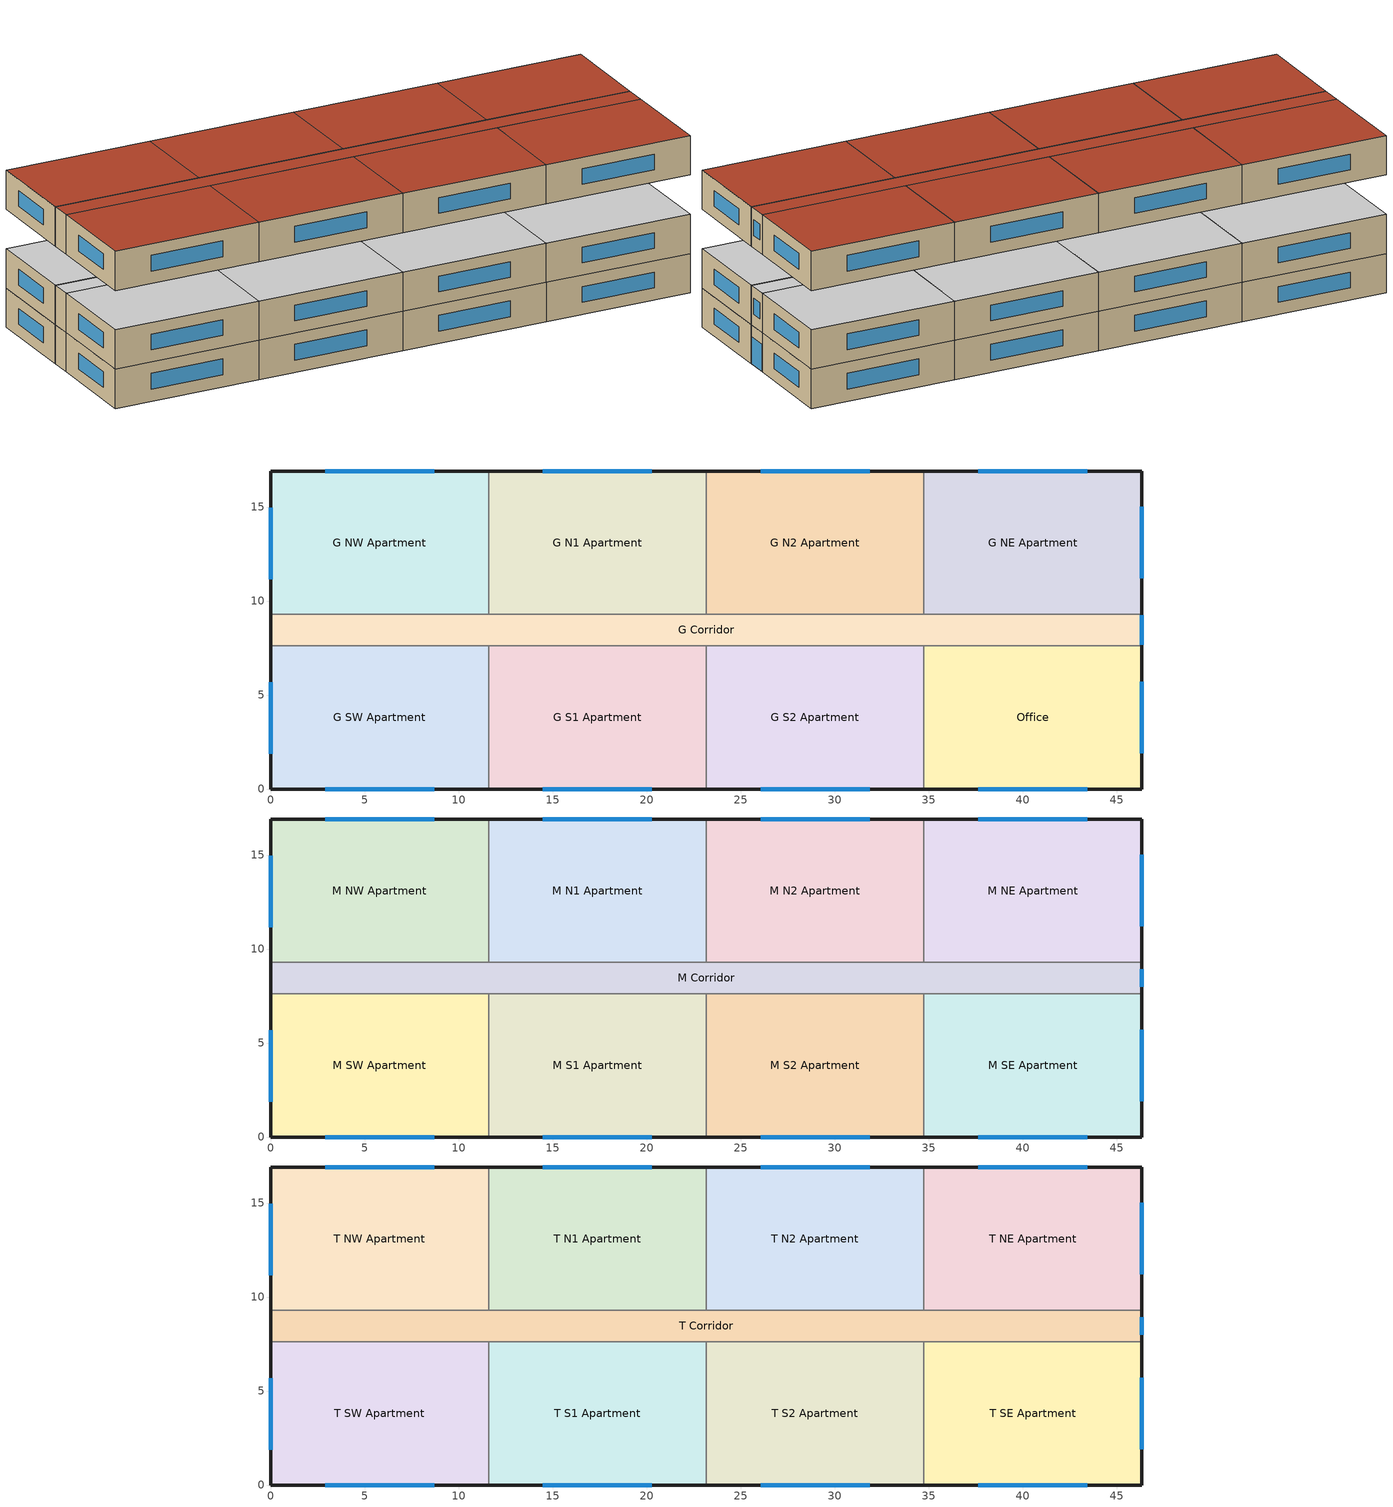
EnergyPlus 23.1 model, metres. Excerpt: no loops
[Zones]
G SW Apartment
 floor ground (gGFloorSWA_Ffactor): 0,7.62 11.58,7.62 11.58,0 0,0 z0
 wall outside (res_ext_wall): 0,7.62 0,0 11.58,0 z0:3.05
 wall to G Corridor (int_wall): 11.58,7.62 0,7.62 z0:3.05
 wall to G S1 Apartment (int_wall): 11.58,0 11.58,7.62 z0:3.05
 window (ResWindow_U__SHGC_0.39): 2.9,0 8.69,0 / 0,5.68 0,1.87 z0.95:2.17
 ceiling adiabatic (int_slab_ceiling): 11.58,0 11.58,7.62 0,7.62 0,0 z3.05
G S1 Apartment
 floor ground (gGFloorS1A_Ffactor): 11.58,7.62 23.16,7.62 23.16,0 11.58,0 z0
 wall outside (res_ext_wall): 11.58,0 23.16,0 z0:3.05
 wall to G Corridor (int_wall): 23.16,7.62 11.58,7.62 z0:3.05
 wall to G S2 Apartment (int_wall): 23.16,0 23.16,7.62 z0:3.05
 window (ResWindow_U__SHGC_0.39): 14.48,0 20.27,0 z0.95:2.17
 ceiling adiabatic (int_slab_ceiling): 23.16,0 23.16,7.62 11.58,7.62 11.58,0 z3.05
G S2 Apartment
 floor ground (gGFloorS2A_Ffactor): 23.16,7.62 34.75,7.62 34.75,0 23.16,0 z0
 wall outside (res_ext_wall): 23.16,0 34.75,0 z0:3.05
 wall to G Corridor (int_wall): 34.75,7.62 23.16,7.62 z0:3.05
 wall to Office (int_wall): 34.75,0 34.75,7.62 z0:3.05
 window (ResWindow_U__SHGC_0.39): 26.06,0 31.85,0 z0.95:2.17
 ceiling adiabatic (int_slab_ceiling): 34.75,0 34.75,7.62 23.16,7.62 23.16,0 z3.05
Office
 floor ground (gGFloorSEA_Ffactor): 34.75,7.62 46.33,7.62 46.33,0 34.75,0 z0
 wall outside (res_ext_wall): 34.75,0 46.33,0 46.33,7.62 z0:3.05
 wall to G Corridor (int_wall): 46.33,7.62 34.75,7.62 z0:3.05
 window (ResWindow_U__SHGC_0.39): 37.64,0 43.43,0 / 46.33,1.9 46.33,5.71 z0.95:2.17
 ceiling adiabatic (int_slab_ceiling): 46.33,0 46.33,7.62 34.75,7.62 34.75,0 z3.05
G NW Apartment
 floor ground (gGFloorNWA_Ffactor): 0,16.92 11.58,16.92 11.58,9.3 0,9.3 z0
 wall outside (res_ext_wall): 11.58,16.92 0,16.92 0,9.3 z0:3.05
 wall to G Corridor (int_wall): 0,9.3 11.58,9.3 z0:3.05
 wall to G N1 Apartment (int_wall): 11.58,9.3 11.58,16.92 z0:3.05
 window (ResWindow_U__SHGC_0.39): 0,14.97 0,11.16 / 8.69,16.92 2.89,16.92 z0.95:2.17
 ceiling adiabatic (int_slab_ceiling): 11.58,9.3 11.58,16.92 0,16.92 0,9.3 z3.05
G N1 Apartment
 floor ground (gGFloorN1A_Ffactor): 11.58,16.92 23.16,16.92 23.16,9.3 11.58,9.3 z0
 wall outside (res_ext_wall): 23.16,16.92 11.58,16.92 z0:3.05
 wall to G Corridor (int_wall): 11.58,9.3 23.16,9.3 z0:3.05
 wall to G N2 Apartment (int_wall): 23.16,9.3 23.16,16.92 z0:3.05
 window (ResWindow_U__SHGC_0.39): 20.27,16.92 14.48,16.92 z0.95:2.17
 ceiling adiabatic (int_slab_ceiling): 23.16,9.3 23.16,16.92 11.58,16.92 11.58,9.3 z3.05
G N2 Apartment
 floor ground (gGFloorN2A_Ffactor): 23.16,16.92 34.75,16.92 34.75,9.3 23.16,9.3 z0
 wall outside (res_ext_wall): 34.75,16.92 23.16,16.92 z0:3.05
 wall to G Corridor (int_wall): 23.16,9.3 34.75,9.3 z0:3.05
 wall to G NE Apartment (int_wall): 34.75,9.3 34.75,16.92 z0:3.05
 window (ResWindow_U__SHGC_0.39): 31.85,16.92 26.06,16.92 z0.95:2.17
 ceiling adiabatic (int_slab_ceiling): 34.75,9.3 34.75,16.92 23.16,16.92 23.16,9.3 z3.05
G NE Apartment
 floor ground (gGFloorNEA_Ffactor): 34.75,16.92 46.33,16.92 46.33,9.3 34.75,9.3 z0
 wall outside (res_ext_wall): 46.33,9.3 46.33,16.92 34.75,16.92 z0:3.05
 wall to G Corridor (int_wall): 34.75,9.3 46.33,9.3 z0:3.05
 window (ResWindow_U__SHGC_0.39): 46.33,11.2 46.33,15.01 / 43.43,16.92 37.64,16.92 z0.95:2.17
 ceiling adiabatic (int_slab_ceiling): 46.33,9.3 46.33,16.92 34.75,16.92 34.75,9.3 z3.05
G Corridor
 floor ground (gFloorC_Ffactor): 0,9.3 46.33,9.3 46.33,7.62 0,7.62 z0
 wall outside (res_ext_wall): 0,9.3 0,7.62 / 46.33,7.62 46.33,9.3 z0:3.05
 window (ResWindow_U__SHGC_0.39): 46.33,7.67 46.33,9.25 z0.03:2.13
 ceiling adiabatic (int_slab_ceiling): 46.33,7.62 46.33,9.3 0,9.3 0,7.62 z3.05
M NW Apartment
 floor adiabatic (ext_slab_8in_with_carpet): 0,16.92 11.58,16.92 11.58,9.3 0,9.3 z3.05
 wall outside (res_ext_wall): 11.58,16.92 0,16.92 0,9.3 z3.05:6.1
 wall to M Corridor (int_wall): 0,9.3 11.58,9.3 z3.05:6.1
 wall to M N1 Apartment (int_wall): 11.58,9.3 11.58,16.92 z3.05:6.1
 window (ResWindow_U__SHGC_0.39): 0,14.97 0,11.16 / 8.69,16.92 2.89,16.92 z4:5.22
 ceiling adiabatic (int_slab_ceiling): 11.58,9.3 11.58,16.92 0,16.92 0,9.3 z6.1
M N1 Apartment
 floor adiabatic (ext_slab_8in_with_carpet): 11.58,16.92 23.16,16.92 23.16,9.3 11.58,9.3 z3.05
 wall outside (res_ext_wall): 23.16,16.92 11.58,16.92 z3.05:6.1
 wall to M Corridor (int_wall): 11.58,9.3 23.16,9.3 z3.05:6.1
 wall to M N2 Apartment (int_wall): 23.16,9.3 23.16,16.92 z3.05:6.1
 window (ResWindow_U__SHGC_0.39): 20.27,16.92 14.48,16.92 z4:5.22
 ceiling adiabatic (int_slab_ceiling): 23.16,9.3 23.16,16.92 11.58,16.92 11.58,9.3 z6.1
M N2 Apartment
 floor adiabatic (ext_slab_8in_with_carpet): 23.16,16.92 34.75,16.92 34.75,9.3 23.16,9.3 z3.05
 wall outside (res_ext_wall): 34.75,16.92 23.16,16.92 z3.05:6.1
 wall to M Corridor (int_wall): 23.16,9.3 34.75,9.3 z3.05:6.1
 wall to M NE Apartment (int_wall): 34.75,9.3 34.75,16.92 z3.05:6.1
 window (ResWindow_U__SHGC_0.39): 31.85,16.92 26.06,16.92 z4:5.22
 ceiling adiabatic (int_slab_ceiling): 34.75,9.3 34.75,16.92 23.16,16.92 23.16,9.3 z6.1
M NE Apartment
 floor adiabatic (ext_slab_8in_with_carpet): 34.75,16.92 46.33,16.92 46.33,9.3 34.75,9.3 z3.05
 wall outside (res_ext_wall): 46.33,9.3 46.33,16.92 34.75,16.92 z3.05:6.1
 wall to M Corridor (int_wall): 34.75,9.3 46.33,9.3 z3.05:6.1
 window (ResWindow_U__SHGC_0.39): 46.33,11.2 46.33,15.01 / 43.43,16.92 37.64,16.92 z4:5.22
 ceiling adiabatic (int_slab_ceiling): 46.33,9.3 46.33,16.92 34.75,16.92 34.75,9.3 z6.1
M SW Apartment
 floor adiabatic (ext_slab_8in_with_carpet): 0,7.62 11.58,7.62 11.58,0 0,0 z3.05
 wall outside (res_ext_wall): 0,7.62 0,0 11.58,0 z3.05:6.1
 wall to M Corridor (int_wall): 11.58,7.62 0,7.62 z3.05:6.1
 wall to M S1 Apartment (int_wall): 11.58,0 11.58,7.62 z3.05:6.1
 window (ResWindow_U__SHGC_0.39): 2.9,0 8.69,0 / 0,5.68 0,1.87 z4:5.22
 ceiling adiabatic (int_slab_ceiling): 11.58,0 11.58,7.62 0,7.62 0,0 z6.1
M SE Apartment
 floor adiabatic (ext_slab_8in_with_carpet): 34.75,7.62 46.33,7.62 46.33,0 34.75,0 z3.05
 wall outside (res_ext_wall): 34.75,0 46.33,0 46.33,7.62 z3.05:6.1
 wall to M Corridor (int_wall): 46.33,7.62 34.75,7.62 z3.05:6.1
 window (ResWindow_U__SHGC_0.39): 37.64,0 43.43,0 / 46.33,1.9 46.33,5.71 z4:5.22
 ceiling adiabatic (int_slab_ceiling): 46.33,0 46.33,7.62 34.75,7.62 34.75,0 z6.1
M S1 Apartment
 floor adiabatic (ext_slab_8in_with_carpet): 11.58,7.62 23.16,7.62 23.16,0 11.58,0 z3.05
 wall outside (res_ext_wall): 11.58,0 23.16,0 z3.05:6.1
 wall to M Corridor (int_wall): 23.16,7.62 11.58,7.62 z3.05:6.1
 wall to M S2 Apartment (int_wall): 23.16,0 23.16,7.62 z3.05:6.1
 window (ResWindow_U__SHGC_0.39): 14.48,0 20.27,0 z4:5.22
 ceiling adiabatic (int_slab_ceiling): 23.16,0 23.16,7.62 11.58,7.62 11.58,0 z6.1
M S2 Apartment
 floor adiabatic (ext_slab_8in_with_carpet): 23.16,7.62 34.75,7.62 34.75,0 23.16,0 z3.05
 wall outside (res_ext_wall): 23.16,0 34.75,0 z3.05:6.1
 wall to M Corridor (int_wall): 34.75,7.62 23.16,7.62 z3.05:6.1
 wall to M SE Apartment (int_wall): 34.75,0 34.75,7.62 z3.05:6.1
 window (ResWindow_U__SHGC_0.39): 26.06,0 31.85,0 z4:5.22
 ceiling adiabatic (int_slab_ceiling): 34.75,0 34.75,7.62 23.16,7.62 23.16,0 z6.1
M Corridor
 floor adiabatic (ext_slab_8in_with_carpet): 0,9.3 46.33,9.3 46.33,7.62 0,7.62 z3.05
 wall outside (res_ext_wall): 0,9.3 0,7.62 / 46.33,7.62 46.33,9.3 z3.05:6.1
 window (ResWindow_U__SHGC_0.39): 46.33,8 46.33,8.91 z4:5.22
 ceiling adiabatic (int_slab_ceiling): 46.33,7.62 46.33,9.3 0,9.3 0,7.62 z6.1
T NW Apartment
 floor adiabatic (ext_slab_8in_with_carpet): 0,16.92 11.58,16.92 11.58,9.3 0,9.3 z9.14
 wall outside (res_ext_wall): 11.58,16.92 0,16.92 0,9.3 z9.14:12.19
 wall to T Corridor (int_wall): 0,9.3 11.58,9.3 z9.14:12.19
 wall to T N1 Apartment (int_wall): 11.58,9.3 11.58,16.92 z9.14:12.19
 window (ResWindow_U__SHGC_0.39): 0,14.97 0,11.16 / 8.69,16.92 2.89,16.92 z10.1:11.32
 roof outside (res_roof): 11.58,9.3 11.58,16.92 0,16.92 0,9.3 z12.19
T N1 Apartment
 floor adiabatic (ext_slab_8in_with_carpet): 11.58,16.92 23.16,16.92 23.16,9.3 11.58,9.3 z9.14
 wall outside (res_ext_wall): 23.16,16.92 11.58,16.92 z9.14:12.19
 wall to T Corridor (int_wall): 11.58,9.3 23.16,9.3 z9.14:12.19
 wall to T N2 Apartment (int_wall): 23.16,9.3 23.16,16.92 z9.14:12.19
 window (ResWindow_U__SHGC_0.39): 20.27,16.92 14.48,16.92 z10.1:11.32
 roof outside (res_roof): 23.16,9.3 23.16,16.92 11.58,16.92 11.58,9.3 z12.19
T N2 Apartment
 floor adiabatic (ext_slab_8in_with_carpet): 23.16,16.92 34.75,16.92 34.75,9.3 23.16,9.3 z9.14
 wall outside (res_ext_wall): 34.75,16.92 23.16,16.92 z9.14:12.19
 wall to T Corridor (int_wall): 23.16,9.3 34.75,9.3 z9.14:12.19
 wall to T NE Apartment (int_wall): 34.75,9.3 34.75,16.92 z9.14:12.19
 window (ResWindow_U__SHGC_0.39): 31.85,16.92 26.06,16.92 z10.1:11.32
 roof outside (res_roof): 34.75,9.3 34.75,16.92 23.16,16.92 23.16,9.3 z12.19
T NE Apartment
 floor adiabatic (ext_slab_8in_with_carpet): 34.75,16.92 46.33,16.92 46.33,9.3 34.75,9.3 z9.14
 wall outside (res_ext_wall): 46.33,9.3 46.33,16.92 34.75,16.92 z9.14:12.19
 wall to T Corridor (int_wall): 34.75,9.3 46.33,9.3 z9.14:12.19
 window (ResWindow_U__SHGC_0.39): 46.33,11.2 46.33,15.01 / 43.43,16.92 37.64,16.92 z10.1:11.32
 roof outside (res_roof): 46.33,9.3 46.33,16.92 34.75,16.92 34.75,9.3 z12.19
T SW Apartment
 floor adiabatic (ext_slab_8in_with_carpet): 0,7.62 11.58,7.62 11.58,0 0,0 z9.14
 wall outside (res_ext_wall): 0,7.62 0,0 11.58,0 z9.14:12.19
 wall to T Corridor (int_wall): 11.58,7.62 0,7.62 z9.14:12.19
 wall to T S1 Apartment (int_wall): 11.58,0 11.58,7.62 z9.14:12.19
 window (ResWindow_U__SHGC_0.39): 2.9,0 8.69,0 / 0,5.68 0,1.87 z10.1:11.32
 roof outside (res_roof): 11.58,0 11.58,7.62 0,7.62 0,0 z12.19
T SE Apartment
 floor adiabatic (ext_slab_8in_with_carpet): 34.75,7.62 46.33,7.62 46.33,0 34.75,0 z9.14
 wall outside (res_ext_wall): 34.75,0 46.33,0 46.33,7.62 z9.14:12.19
 wall to T Corridor (int_wall): 46.33,7.62 34.75,7.62 z9.14:12.19
 window (ResWindow_U__SHGC_0.39): 37.64,0 43.43,0 / 46.33,1.9 46.33,5.71 z10.1:11.32
 roof outside (res_roof): 46.33,0 46.33,7.62 34.75,7.62 34.75,0 z12.19
T S1 Apartment
 floor adiabatic (ext_slab_8in_with_carpet): 11.58,7.62 23.16,7.62 23.16,0 11.58,0 z9.14
 wall outside (res_ext_wall): 11.58,0 23.16,0 z9.14:12.19
 wall to T Corridor (int_wall): 23.16,7.62 11.58,7.62 z9.14:12.19
 wall to T S2 Apartment (int_wall): 23.16,0 23.16,7.62 z9.14:12.19
 window (ResWindow_U__SHGC_0.39): 14.48,0 20.27,0 z10.1:11.32
 roof outside (res_roof): 23.16,0 23.16,7.62 11.58,7.62 11.58,0 z12.19
T S2 Apartment
 floor adiabatic (ext_slab_8in_with_carpet): 23.16,7.62 34.75,7.62 34.75,0 23.16,0 z9.14
 wall outside (res_ext_wall): 23.16,0 34.75,0 z9.14:12.19
 wall to T Corridor (int_wall): 34.75,7.62 23.16,7.62 z9.14:12.19
 wall to T SE Apartment (int_wall): 34.75,0 34.75,7.62 z9.14:12.19
 window (ResWindow_U__SHGC_0.39): 26.06,0 31.85,0 z10.1:11.32
 roof outside (res_roof): 34.75,0 34.75,7.62 23.16,7.62 23.16,0 z12.19
T Corridor
 floor adiabatic (ext_slab_8in_with_carpet): 0,9.3 46.33,9.3 46.33,7.62 0,7.62 z9.14
 wall outside (res_ext_wall): 0,9.3 0,7.62 / 46.33,7.62 46.33,9.3 z9.14:12.19
 window (ResWindow_U__SHGC_0.39): 46.33,8 46.33,8.91 z10.1:11.32
 roof outside (res_roof): 46.33,7.62 46.33,9.3 0,9.3 0,7.62 z12.19
[Building]
ApartmentMidRise: North Axis {deg}=0; Terrain=City; Loads Convergence Tolerance Value {W}=0.04; Temperature Convergence Tolerance Value {deltaC}=0.4; Solar Distribution=FullExterior; Maximum Number of Warmup Days=25; Minimum Number of Warmup Days=6
[Site:Location]
Buffalo.Niagara.Intl.AP_NY_USA WMO=725280: Latitude {deg}=42.94; Longitude {deg}=-78.74; Time Zone {hr}=-5; Elevation {m}=215
[SizingPeriod:DesignDay] Day of Month=21; Dry-Bulb Temperature Range Modifier Type=DefaultMultipliers; Humidity Condition Type=Wetbulb; Barometric Pressure {Pa}=98769; Rain Indicator=No; Snow Indicator=No; Daylight Saving Time Indicator=No
Name | Month | Day Type | Maximum Dry-Bulb Temperature {C} | Daily Dry-Bulb Temperature Range {deltaC} | Wetbulb or DewPoint at Maximum Dry-Bulb {C} | Wind Speed {m/s} | Wind Direction {deg} | Solar Model Indicator | Sky Clearness | ASHRAE Clear Sky Optical Depth for Beam Irradiance (taub) | ASHRAE Clear Sky Optical Depth for Diffuse Irradiance (taud)
Buffalo.Niagara.Intl.AP_NY_USA Ann Htg 99.6% Condns DB | 1 | WinterDesignDay | -16.3 | 0 | -16.3 | 5.1 | 270 | ASHRAEClearSky | 0
Buffalo.Niagara.Intl.AP_NY_USA Ann Clg .4% Condns DB=>MWB | 7 | SummerDesignDay | 30.3 | 9.3 | 21.8 | 5.7 | 240 | ASHRAETau |  | 0.462 | 2.001
[Site:WaterMainsTemperature]
Calculation Method=Correlation; Annual Average Outdoor Air Temperature {C}=8.96667; Maximum Difference In Monthly Average Outdoor Air Temperatures {deltaC}=26.2
[Site:GroundTemperature:FCfactorMethod]
9.7, 6, -2.2, -3.4, -4.2, 2.7, 7.5, 13.7, 18.6, 22, 20.7, 16.5
[Material]
Name | Roughness | Thickness {m} | Conductivity {W/m-K} | Density {kg/m3} | Specific Heat {J/kg-K} | Thermal Absorptance | Solar Absorptance | Visible Absorptance
Std Wood 6inch | MediumSmooth | 0.15 | 0.12 | 540 | 1210 | 0.9 | 0.7 | 0.7
F07 25mm stucco | Smooth | 0.0254 | 0.72 | 1856 | 840 | 0.9 | 0.7 | 0.7
F08 Metal surface | Smooth | 0.0008 | 45.28 | 7824 | 500
F13 Built-up roofing | Rough | 0.0095 | 0.16 | 1120 | 1460 | 0.9 | 0.7
G01 13mm gypsum board | Smooth | 0.0127 | 0.16 | 800 | 1090 | 0.9 | 0.7 | 0.5
G01 16mm gypsum board | MediumSmooth | 0.0159 | 0.16 | 800 | 1090
100mm Normalweight concrete floor | MediumRough | 0.1016 | 2.31 | 2322 | 832
200mm Normalweight concrete floor | MediumRough | 0.2032 | 2.31 | 2322 | 832
[Material:NoMass] Thermal Absorptance=0.9; Solar Absorptance=0.7
Name | Roughness | Thermal Resistance {m2-K/W} | Visible Absorptance
CP02 CARPET PAD | VeryRough | 0.21648 | 0.8
Res_Roof_Insulation | MediumSmooth | 2.59864 | 0.7
Res_Exterior_Wall_Insulation | MediumSmooth | 2.368 | 0.7
[Construction]
InteriorFurnishings: Std Wood 6inch
int_wall: G01 13mm gypsum board, G01 13mm gypsum board
ext_slab_8in_with_carpet: 200mm Normalweight concrete floor, CP02 CARPET PAD
int_slab_ceiling: CP02 CARPET PAD, 100mm Normalweight concrete floor
res_roof: F13 Built-up roofing, Res_Roof_Insulation, F08 Metal surface
res_ext_wall: F07 25mm stucco, G01 16mm gypsum board, Res_Exterior_Wall_Insulation, G01 16mm gypsum board
ResWindow_U__SHGC_0.39: Res Window Glazing Layer
[WindowMaterial:SimpleGlazingSystem]
Res Window Glazing Layer: U-Factor {W/m2-K}=3.35017; Solar Heat Gain Coefficient=0.39; Visible Transmittance=0.39
[Construction:FfactorGroundFloor] F-Factor {W/m-K}=1.26363
Name | Area {m2} | PerimeterExposed {m}
gFloorC_Ffactor | 77.6585 | 3.3526
gGFloorN1A_Ffactor; gGFloorN2A_Ffactor; gGFloorS1A_Ffactor; gGFloorS2A_Ffactor | 88.2487 | 11.5818
gGFloorNEA_Ffactor; gGFloorNWA_Ffactor; gGFloorSWA_Ffactor; gGFloorSEA_Ffactor | 88.2487 | 19.2014
[Zone] Type=1; Multiplier=1
G SW Apartment; G NW Apartment; Office; G NE Apartment; G N1 Apartment; G N2 Apartment; G S1 Apartment; G S2 Apartment; M SW Apartment; M NW Apartment; M SE Apartment; M NE Apartment; M N1 Apartment; M N2 Apartment; M S1 Apartment; M S2 Apartment; T SW Apartment; T NW Apartment; T SE Apartment; T NE Apartment; T N1 Apartment; T N2 Apartment; T S1 Apartment; T S2 Apartment; T Corridor; G Corridor; M Corridor
[InternalMass] Construction=InteriorFurnishings
Name | Zone or ZoneList | Surface Area {m2}
G InternalMass SWA | G SW Apartment | 88.2493
G InternalMass NWA | G NW Apartment | 88.2493
G InternalMass SEA | Office | 88.2493
G InternalMass NEA | G NE Apartment | 88.2493
G InternalMass N1A | G N1 Apartment | 88.2493
G InternalMass N2A | G N2 Apartment | 88.2493
G InternalMass S1A | G S1 Apartment | 88.2493
G InternalMass S2A | G S2 Apartment | 88.2493
M InternalMass SWA | M SW Apartment | 176.499
M InternalMass NWA | M NW Apartment | 176.499
M InternalMass SEA | M SE Apartment | 176.499
M InternalMass NEA | M NE Apartment | 176.499
M InternalMass N1A | M N1 Apartment | 176.499
M InternalMass N2A | M N2 Apartment | 176.499
M InternalMass S1A | M S1 Apartment | 176.499
M InternalMass S2A | M S2 Apartment | 176.499
T InternalMass SWA | T SW Apartment | 88.2493
T InternalMass NWA | T NW Apartment | 88.2493
T InternalMass SEA | T SE Apartment | 88.2493
T InternalMass NEA | T NE Apartment | 88.2493
T InternalMass N1A | T N1 Apartment | 88.2493
T InternalMass N2A | T N2 Apartment | 88.2493
T InternalMass S1A | T S1 Apartment | 88.2493
T InternalMass S2A | T S2 Apartment | 88.2493
[People] Number of People Calculation Method=People; Fraction Radiant=1; Sensible Heat Fraction=autosize; Activity Level Schedule=Activity Schedule
Name | Zone or ZoneList or Space or SpaceList | Number of People Schedule | Number of People
Occup_GSW | G SW Apartment | OCC_APT_SCH | 2.5
Occup_GNW | G NW Apartment | OCC_APT_SCH | 2.5
Occup_Office | Office | OCC_OFF_w_SB_SCH | 1
Occup_GNE | G NE Apartment | OCC_APT_SCH | 2.5
Occup_GN1 | G N1 Apartment | OCC_APT_SCH | 2.5
Occup_GN2 | G N2 Apartment | OCC_APT_SCH | 2.5
Occup_GS1 | G S1 Apartment | OCC_APT_SCH | 2.5
Occup_GS2 | G S2 Apartment | OCC_APT_SCH | 2.5
Occup_MSW | M SW Apartment | OCC_APT_SCH | 2.5
Occup_MNW | M NW Apartment | OCC_APT_SCH | 2.5
Occup_MSE | M SE Apartment | OCC_APT_SCH | 2.5
Occup_MNE | M NE Apartment | OCC_APT_SCH | 2.5
Occup_MN1 | M N1 Apartment | OCC_APT_SCH | 2.5
Occup_MN2 | M N2 Apartment | OCC_APT_SCH | 2.5
Occup_MS1 | M S1 Apartment | OCC_APT_SCH | 2.5
Occup_MS2 | M S2 Apartment | OCC_APT_SCH | 2.5
Occup_TSW | T SW Apartment | OCC_APT_SCH | 2.5
Occup_TNW | T NW Apartment | OCC_APT_SCH | 2.5
Occup_TSE | T SE Apartment | OCC_APT_SCH | 2.5
Occup_TNE | T NE Apartment | OCC_APT_SCH | 2.5
Occup_TN1 | T N1 Apartment | OCC_APT_SCH | 2.5
Occup_TN2 | T N2 Apartment | OCC_APT_SCH | 2.5
Occup_TS1 | T S1 Apartment | OCC_APT_SCH | 2.5
Occup_TS2 | T S2 Apartment | OCC_APT_SCH | 2.5
[Lights] Design Level Calculation Method=Watts/Area; Return Air Fraction=0; Fraction Radiant=0.6; Fraction Visible=0.2; Fraction Replaceable=1; Return Air Fraction Calculated from Plenum Temperature=No
Name | Zone or ZoneList or Space or SpaceList | Schedule | Watts per Zone Floor Area {W/m2}
Lighting_hardwired_GSW | G SW Apartment | LTG_APT_SCH | 11.5174
Lighting_hardwired_GNW | G NW Apartment | LTG_APT_SCH | 11.5174
Lighting_hardwired_Office | Office | LTG_OFF_SCH | 11.8403
Lighting_hardwired_GNE | G NE Apartment | LTG_APT_SCH | 11.5174
Lighting_hardwired_GN1 | G N1 Apartment | LTG_APT_SCH | 11.5174
Lighting_hardwired_GN2 | G N2 Apartment | LTG_APT_SCH | 11.5174
Lighting_hardwired_GS1 | G S1 Apartment | LTG_APT_SCH | 11.5174
Lighting_hardwired_GS2 | G S2 Apartment | LTG_APT_SCH | 11.5174
Lighting_hardwired_MSW | M SW Apartment | LTG_APT_SCH | 11.5174
Lighting_hardwired_MNW | M NW Apartment | LTG_APT_SCH | 11.5174
Lighting_hardwired_MSE | M SE Apartment | LTG_APT_SCH | 11.5174
Lighting_hardwired_MNE | M NE Apartment | LTG_APT_SCH | 11.5174
Lighting_hardwired_MN1 | M N1 Apartment | LTG_APT_SCH | 11.5174
Lighting_hardwired_MN2 | M N2 Apartment | LTG_APT_SCH | 11.5174
Lighting_hardwired_MS1 | M S1 Apartment | LTG_APT_SCH | 11.5174
Lighting_hardwired_MS2 | M S2 Apartment | LTG_APT_SCH | 11.5174
Lighting_hardwired_TSW | T SW Apartment | LTG_APT_SCH | 11.5174
Lighting_hardwired_TNW | T NW Apartment | LTG_APT_SCH | 11.5174
Lighting_hardwired_TSE | T SE Apartment | LTG_APT_SCH | 11.5174
Lighting_hardwired_TNE | T NE Apartment | LTG_APT_SCH | 11.5174
Lighting_hardwired_TN1 | T N1 Apartment | LTG_APT_SCH | 11.5174
Lighting_hardwired_TN2 | T N2 Apartment | LTG_APT_SCH | 11.5174
Lighting_hardwired_TS1 | T S1 Apartment | LTG_APT_SCH | 11.5174
Lighting_hardwired_TS2 | T S2 Apartment | LTG_APT_SCH | 11.5174
Lighting_hardwired_GC | G Corridor | LTG_COR_SCH | 5.38196
Lighting_hardwired_MC | M Corridor | LTG_COR_SCH | 5.38196
Lighting_hardwired_TC | T Corridor | LTG_COR_SCH | 5.38196
Lighting_plugin_GSW | G SW Apartment | LTG_APT_SCH | 2.90626
Lighting_plugin_GNW | G NW Apartment | LTG_APT_SCH | 2.90626
Lighting_plugin_GNE | G NE Apartment | LTG_APT_SCH | 2.90626
Lighting_plugin_GN1 | G N1 Apartment | LTG_APT_SCH | 2.90626
Lighting_plugin_GN2 | G N2 Apartment | LTG_APT_SCH | 2.90626
Lighting_plugin_GS1 | G S1 Apartment | LTG_APT_SCH | 2.90626
Lighting_plugin_GS2 | G S2 Apartment | LTG_APT_SCH | 2.90626
Lighting_plugin_MSW | M SW Apartment | LTG_APT_SCH | 2.90626
Lighting_plugin_MNW | M NW Apartment | LTG_APT_SCH | 2.90626
Lighting_plugin_MSE | M SE Apartment | LTG_APT_SCH | 2.90626
Lighting_plugin_MNE | M NE Apartment | LTG_APT_SCH | 2.90626
Lighting_plugin_MN1 | M N1 Apartment | LTG_APT_SCH | 2.90626
Lighting_plugin_MN2 | M N2 Apartment | LTG_APT_SCH | 2.90626
Lighting_plugin_MS1 | M S1 Apartment | LTG_APT_SCH | 2.90626
Lighting_plugin_MS2 | M S2 Apartment | LTG_APT_SCH | 2.90626
Lighting_plugin_TSW | T SW Apartment | LTG_APT_SCH | 2.90626
Lighting_plugin_TNW | T NW Apartment | LTG_APT_SCH | 2.90626
Lighting_plugin_TSE | T SE Apartment | LTG_APT_SCH | 2.90626
Lighting_plugin_TNE | T NE Apartment | LTG_APT_SCH | 2.90626
Lighting_plugin_TN1 | T N1 Apartment | LTG_APT_SCH | 2.90626
Lighting_plugin_TN2 | T N2 Apartment | LTG_APT_SCH | 2.90626
Lighting_plugin_TS1 | T S1 Apartment | LTG_APT_SCH | 2.90626
Lighting_plugin_TS2 | T S2 Apartment | LTG_APT_SCH | 2.90626
[ElectricEquipment] Fraction Latent=0
Name | Zone or ZoneList or Space or SpaceList | Schedule | Design Level Calculation Method | Watts per Zone Floor Area {W/m2} | Fraction Radiant | Fraction Lost | Design Level {W}
Plug_GSW | G SW Apartment | EQP_APT_SCH | Watts/Area | 6.67 | 0.5 | 0
Plug_GNW | G NW Apartment | EQP_APT_SCH | Watts/Area | 6.67 | 0.5 | 0
Plug_Office | Office | EQP_OFF_SCH | Watts/Area | 6.67 | 0.5 | 0
Plug_GNE | G NE Apartment | EQP_APT_SCH | Watts/Area | 6.67 | 0.5 | 0
Plug_GN1 | G N1 Apartment | EQP_APT_SCH | Watts/Area | 6.67 | 0.5 | 0
Plug_GN2 | G N2 Apartment | EQP_APT_SCH | Watts/Area | 6.67 | 0.5 | 0
Plug_GS1 | G S1 Apartment | EQP_APT_SCH | Watts/Area | 6.67 | 0.5 | 0
Plug_GS2 | G S2 Apartment | EQP_APT_SCH | Watts/Area | 6.67 | 0.5 | 0
Plug_MSW | M SW Apartment | EQP_APT_SCH | Watts/Area | 6.67 | 0.5 | 0
Plug_MNW | M NW Apartment | EQP_APT_SCH | Watts/Area | 6.67 | 0.5 | 0
Plug_MSE | M SE Apartment | EQP_APT_SCH | Watts/Area | 6.67 | 0.5 | 0
Plug_MNE | M NE Apartment | EQP_APT_SCH | Watts/Area | 6.67 | 0.5 | 0
Plug_MN1 | M N1 Apartment | EQP_APT_SCH | Watts/Area | 6.67 | 0.5 | 0
Plug_MN2 | M N2 Apartment | EQP_APT_SCH | Watts/Area | 6.67 | 0.5 | 0
Plug_MS1 | M S1 Apartment | EQP_APT_SCH | Watts/Area | 6.67 | 0.5 | 0
Plug_MS2 | M S2 Apartment | EQP_APT_SCH | Watts/Area | 6.67 | 0.5 | 0
Plug_TSW | T SW Apartment | EQP_APT_SCH | Watts/Area | 6.67 | 0.5 | 0
Plug_TNW | T NW Apartment | EQP_APT_SCH | Watts/Area | 6.67 | 0.5 | 0
Plug_TSE | T SE Apartment | EQP_APT_SCH | Watts/Area | 6.67 | 0.5 | 0
Plug_TNE | T NE Apartment | EQP_APT_SCH | Watts/Area | 6.67 | 0.5 | 0
Plug_TN1 | T N1 Apartment | EQP_APT_SCH | Watts/Area | 6.67 | 0.5 | 0
Plug_TN2 | T N2 Apartment | EQP_APT_SCH | Watts/Area | 6.67 | 0.5 | 0
Plug_TS1 | T S1 Apartment | EQP_APT_SCH | Watts/Area | 6.67 | 0.5 | 0
Plug_TS2 | T S2 Apartment | EQP_APT_SCH | Watts/Area | 6.67 | 0.5 | 0
G Corridor_Elevators_Equip | G Corridor | BLDG_ELEVATORS | EquipmentLevel |  | 0 | 0.95 | 16054.9
Elevators_Lights_Fan | G Corridor | ELEV_LIGHT_FAN_SCH_24_7 | EquipmentLevel |  | 0 | 0.95 | 161.9
[ZoneInfiltration:DesignFlowRate] Temperature Term Coefficient=0; Velocity Squared Term Coefficient=0
Name | Zone or ZoneList or Space or SpaceList | Schedule | Design Flow Rate Calculation Method | Design Flow Rate {m3/s} | Flow Rate per Exterior Surface Area {m3/s-m2} | Constant Term Coefficient | Velocity Term Coefficient
Infil_GSW | G SW Apartment | INF_APT_SCH | Flow/ExteriorArea | 0 | 0.00102413 | 0 | 0.224
Infil_GNW | G NW Apartment | INF_APT_SCH | Flow/ExteriorArea | 0 | 0.00102413 | 0 | 0.224
Infil_Office | Office | INF_OFF_SCH | Flow/ExteriorArea | 0 | 0.00102413 | 0 | 0.224
Infil_GNE | G NE Apartment | INF_APT_SCH | Flow/ExteriorArea | 0 | 0.00102413 | 0 | 0.224
Infil_GN1 | G N1 Apartment | INF_APT_SCH | Flow/ExteriorArea | 0 | 0.00102413 | 0 | 0.224
Infil_GN2 | G N2 Apartment | INF_APT_SCH | Flow/ExteriorArea | 0 | 0.00102413 | 0 | 0.224
Infil_GS1 | G S1 Apartment | INF_APT_SCH | Flow/ExteriorArea | 0 | 0.00102413 | 0 | 0.224
Infil_GS2 | G S2 Apartment | INF_APT_SCH | Flow/ExteriorArea | 0 | 0.00102413 | 0 | 0.224
Infil_MSW | M SW Apartment | INF_APT_SCH | Flow/ExteriorArea | 0 | 0.00102413 | 0 | 0.224
Infil_MNW | M NW Apartment | INF_APT_SCH | Flow/ExteriorArea | 0 | 0.00102413 | 0 | 0.224
Infil_MSE | M SE Apartment | INF_APT_SCH | Flow/ExteriorArea | 0 | 0.00102413 | 0 | 0.224
Infil_MNE | M NE Apartment | INF_APT_SCH | Flow/ExteriorArea | 0 | 0.00102413 | 0 | 0.224
Infil_MN1 | M N1 Apartment | INF_APT_SCH | Flow/ExteriorArea | 0 | 0.00102413 | 0 | 0.224
Infil_MN2 | M N2 Apartment | INF_APT_SCH | Flow/ExteriorArea | 0 | 0.00102413 | 0 | 0.224
Infil_MS1 | M S1 Apartment | INF_APT_SCH | Flow/ExteriorArea | 0 | 0.00102413 | 0 | 0.224
Infil_MS2 | M S2 Apartment | INF_APT_SCH | Flow/ExteriorArea | 0 | 0.00102413 | 0 | 0.224
Infil_SW | T SW Apartment | INF_APT_SCH | Flow/ExteriorArea | 0 | 0.00040832 | 0 | 0.224
Infil_NW | T NW Apartment | INF_APT_SCH | Flow/ExteriorArea | 0 | 0.00040832 | 0 | 0.224
Infil_SE | T SE Apartment | INF_APT_SCH | Flow/ExteriorArea | 0 | 0.00040832 | 0 | 0.224
Infil_NE | T NE Apartment | INF_APT_SCH | Flow/ExteriorArea | 0 | 0.00040832 | 0 | 0.224
Infil_TN1 | T N1 Apartment | INF_APT_SCH | Flow/ExteriorArea | 0 | 0.000292593 | 0 | 0.224
Infil_TN2 | T N2 Apartment | INF_APT_SCH | Flow/ExteriorArea | 0 | 0.000292593 | 0 | 0.224
Infil_TS1 | T S1 Apartment | INF_APT_SCH | Flow/ExteriorArea | 0 | 0.000292593 | 0 | 0.224
Infil_TS2 | T S2 Apartment | INF_APT_SCH | Flow/ExteriorArea | 0 | 0.000292593 | 0 | 0.224
Infil_GC | G Corridor | INF_COR_SCH | Flow/ExteriorArea | 0 | 0.00102413 | 0 | 0.224
Door_Infil_GC | G Corridor | INFIL_Door_Opening_SCH | Flow/Zone | 0.520558 |  | 1 | 0
Infil_MC | M Corridor | INF_COR_SCH | Flow/ExteriorArea | 0 | 0.00102413 | 0 | 0.224
Infil_TC | T Corridor | INF_COR_SCH | Flow/ExteriorArea | 0 | 0.000119106 | 0 | 0.224
[Exterior:Lights]
Facade Lighting: Schedule=Exterior_Lgt_ALWAYS_ON; Design Level {W}=4642; Control Option=AstronomicalClock
[AvailabilityManager:Scheduled] Schedule=COMPACT HVAC-ALWAYS 1
Split GSW Availability; Split GNW Availability; Split Office Availability; Split GNE Availability; Split GN1 Availability; Split GN2 Availability; Split GS1 Availability; Split GS2 Availability; Split MSW Availability; Split MNW Availability; Split MSE Availability; Split MNE Availability; Split MN1 Availability; Split MN2 Availability; Split MS1 Availability; Split MS2 Availability; Split TSW Availability; Split TNW Availability; Split TSE Availability; Split TNE Availability; Split TN1 Availability; Split TN2 Availability; Split TS1 Availability; Split TS2 Availability
[ZoneVentilation:WindandStackOpenArea] Opening Area {m2}=0.0374; Opening Area Fraction Schedule=Sliding_Doors_Ventilation_Availability_SCH; Opening Effectiveness=autocalculate; Height Difference {m}=6.0957; Discharge Coefficient for Opening=autocalculate; Minimum Indoor Temperature {C}=18.89; Maximum Indoor Temperature {C}=25.56; Delta Temperature {deltaC}=-100; Minimum Outdoor Temperature {C}=15.56; Maximum Outdoor Temperature {C}=26.67; Maximum Wind Speed {m/s}=40
Name | Zone or Space | Effective Angle {deg}
G SW Apartment Sliding Door Ventilation | G SW Apartment | 180
G NW Apartment Sliding Door Ventilation | G NW Apartment | 0
G NE Apartment Sliding Door Ventilation | G NE Apartment | 0
G N1 Apartment Sliding Door Ventilation | G N1 Apartment | 0
G N2 Apartment Sliding Door Ventilation | G N2 Apartment | 0
G S1 Apartment Sliding Door Ventilation | G S1 Apartment | 180
G S2 Apartment Sliding Door Ventilation | G S2 Apartment | 180
M SW Apartment Sliding Door Ventilation | M SW Apartment | 180
M NW Apartment Sliding Door Ventilation | M NW Apartment | 0
M SE Apartment Sliding Door Ventilation | M SE Apartment | 180
M NE Apartment Sliding Door Ventilation | M NE Apartment | 0
M N1 Apartment Sliding Door Ventilation | M N1 Apartment | 0
M N2 Apartment Sliding Door Ventilation | M N2 Apartment | 0
M S1 Apartment Sliding Door Ventilation | M S1 Apartment | 180
M S2 Apartment Sliding Door Ventilation | M S2 Apartment | 180
T SW Apartment Sliding Door Ventilation | T SW Apartment | 180
T NW Apartment Sliding Door Ventilation | T NW Apartment | 0
T SE Apartment Sliding Door Ventilation | T SE Apartment | 180
T NE Apartment Sliding Door Ventilation | T NE Apartment | 0
T N1 Apartment Sliding Door Ventilation | T N1 Apartment | 0
T N2 Apartment Sliding Door Ventilation | T N2 Apartment | 0
T S1 Apartment Sliding Door Ventilation | T S1 Apartment | 180
T S2 Apartment Sliding Door Ventilation | T S2 Apartment | 180
[Schedule:Compact]
OCC_APT_SCH: Through: 12/31, For: AllDays, Until: 7:00, 1, Until: 8:00, 0.85, Until: 9:00, 0.39, Until: 16:00, 0.25, Until: 17:00, 0.3, Until: 18:00, 0.52, Until: 21:00, 0.87, Until: 24:00, 1
OCC_OFF_w_SB_SCH: Through: 12/31, For: Weekdays, Until: 01:00, 0, Until: 02:00, 0, Until: 03:00, 0, Until: 04:00, 0, Until: 05:00, 0, Until: 06:00, 0, Until: 07:00, 0, Until: 08:00, 0, Until: 09:00, 1, Until: 10:00, 1, Until: 11:00, 1, Until: 12:00, 1, Until: 13:00, 0, Until: 14:00, 1, Until: 15:00, 0, Until: 16:00, 1, Until: 17:00, 1, Until: 18:00, 0, Until: 19:00, 0, Until: 20:00, 0, Until: 21:00, 0, Until: 22:00, 0, Until: 23:00, 0, Until: 24:00, 0, For: AllOtherDays, Until: 01:00, 0, Until: 02:00, 0, Until: 03:00, 0, Until: 04:00, 0, Until: 05:00, 0, Until: 06:00, 0, Until: 07:00, 0, Until: 08:00, 0, Until: 09:00, 0, Until: 10:00, 0, Until: 11:00, 0, Until: 12:00, 0, Until: 13:00, 0, Until: 14:00, 0, Until: 15:00, 0, Until: 16:00, 0, Until: 17:00, 0, Until: 18:00, 0, Until: 19:00, 0, Until: 20:00, 0, Until: 21:00, 0, Until: 22:00, 0, Until: 23:00, 0, Until: 24:00, 0
LTG_APT_SCH: Through: 12/31, For: AllDays, Until: 4:00, 0.011316, Until: 5:00, 0.0339481, Until: 6:00, 0.0735542, Until: 7:00, 0.0792122, Until: 8:00, 0.0735542, Until: 9:00, 0.0339481, Until: 15:00, 0.0226321, Until: 16:00, 0.0396061, Until: 17:00, 0.0792122, Until: 18:00, 0.11316, Until: 19:00, 0.152766, Until: 21:00, 0.181056, Until: 22:00, 0.124476, Until: 23:00, 0.0678962, Until: 24:00, 0.0282901
LTG_COR_SCH; INF_APT_SCH; INF_OFF_SCH; INF_COR_SCH; Exterior_Lgt_ALWAYS_ON; COMPACT HVAC-ALWAYS 1; ELEV_LIGHT_FAN_SCH_24_7: Through: 12/31, For: AllDays, Until: 24:00, 1
LTG_OFF_SCH: Through: 12/31, For: SummerDesignDay, Until: 24:00, 1, For: WinterDesignDay, Until: 24:00, 0, For: Weekdays, Until: 8:00, 0.18, Until: 12:00, 0.9, Until: 13:00, 0.8, Until: 17:00, 0.9, Until: 24:00, 0.18, For: AllOtherDays, Until: 24:00, 0.18
EQP_APT_SCH: Through: 12/31, For: AllDays, Until: 1:00, 0.45, Until: 2:00, 0.41, Until: 3:00, 0.39, Until: 5:00, 0.38, Until: 6:00, 0.43, Until: 7:00, 0.54, Until: 8:00, 0.65, Until: 9:00, 0.66, Until: 10:00, 0.67, Until: 11:00, 0.69, Until: 12:00, 0.7, Until: 13:00, 0.69, Until: 14:00, 0.66, Until: 15:00, 0.65, Until: 16:00, 0.68, Until: 17:00, 0.8, Until: 19:00, 1, Until: 20:00, 0.93, Until: 21:00, 0.89, Until: 22:00, 0.85, Until: 23:00, 0.71, Until: 24:00, 0.58
EQP_OFF_SCH: Through: 12/31, For: SummerDesignDay, Until: 24:00, 1, For: WinterDesignDay, Until: 24:00, 0, For: Weekdays, Until: 7:00, 0.33, Until: 8:00, 0.5, Until: 12:00, 1, Until: 13:00, 0.94, Until: 17:00, 1, Until: 18:00, 0.5, Until: 24:00, 0.33, For AllOtherDays, Until: 24:00, 0.33
INFIL_Door_Opening_SCH: Through: 12/31, For: AllDays, Until: 06:00, 0, Until: 07:00, 0.144, Until: 08:00, 1, Until: 17:00, 0.144, Until: 18:00, 1, Until: 22:00, 0.144, Until: 24:00, 0
Activity Schedule: Through: 12/31, For: AllDays, Until: 24:00, 95
Sliding_Doors_Ventilation_Availability_SCH: Through: 12/31, For: WinterDesignDay SummerDesignDay, Until: 24:00, 0, For: Allotherdays, Until: 6:00, 0, Until: 22:00, 1, Until: 24:00, 0
[SCHEDULE:COMPACT]
BLDG_ELEVATORS: Through: 12/31, For: WinterDesignDay, Until: 24:00, 0.05, For: SummerDesignDay, Until: 24:00, 0.5, For: Allotherdays, Until: 04:00, 0.05, Until: 05:00, 0.1, Until: 06:00, 0.2, Until: 07:00, 0.4, Until: 09:00, 0.5, Until: 10:00, 0.35, Until: 16:00, 0.15, Until: 17:00, 0.35, Until: 19:00, 0.5, Until: 21:00, 0.4, Until: 22:00, 0.3, Until: 23:00, 0.2, Until: 24:00, 0.1
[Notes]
The DOE Prototype Building Models were developed by Pacific Northwest National Laboratory (PNNL), under contract with the U.S.
Department of Energy (DOE).  These building models were derived from DOE's Commercial Reference Building Models with modifications
based on input from the ASHRAE Standard 90.1 committee, the Advanced Energy Design Guide series, and building industry experts. The
prototypes models were developed to quantify energy saving impacts from newly published editions of ASHRAE Standard 90.1, 189.1, IECC,
and other energy codes and standards.  The basic building descriptions can be found in the Scorecards posted at www.energycodes.gov
website. The recommended citation of the prototype models is
DOE and PNNL. 2020. Commercial Prototype Building Models, Richland, WA, Pacific Northwest National Laboratory. Available at https://www.energycodes.gov/development/commercial/prototype_models.
Detailed descriptions of the prototype model development and addenda modeling strategies can be found in the following  reports:
DOE, 2020. Preliminary Energy Savings Analysis: ANSI/ASHRAE/IES Standard 90.1-2019. Report prepared by Zhang, J., M. Rosenberg, J.
Lerond, Y. Xie, Nambia, C., Y. Chen, R. Hart, M. Halverson, D. Maddox, and S. Goel, Richland, WA, Pacific Northwest National Laboratory.
Zhang, J., Y. Chen, Y. Xie, M. Rosenberg, R. Hart. Energy and Energy Cost Savings Analysis of the 2018 IECC for Commercial Buildings.
2018. PNNL-28125. Richland, WA: Pacific Northwest National Laboratory.
DOE. 2017. Energy Savings Analysis: ANSI/ASHRAE/IES Standard 90.1-2016. Prepared by Athalye, R.A, M.A. Halverson, M.I. Rosenberg, B. Liu,
J. Zhang, R. Hart, V.V. Mendon, S. Goel, Y. Chen, Y. Xie, and M. Zhao, Richland, WA, Pacific Northwest National Laboratory. https://www.energycodes.gov/sites/default/files/documents/02202018_Standard_90.1-2016_Determination_TSD.pdf.
Zhang, J., Y. Xie, R.A. Athalye, J. Zhuge, M. Rosenberg, R. Hart, and B. Liu. Energy and Energy Cost Savings Analysis of the 2015 IECC
for Commercial Buildings. 2015. PNNL-24269 Rev. 1. Richland, WA: Pacific Northwest National
Laboratory. https://www.energycodes.gov/sites/default/files/documents/2015_IECC_Commercial_Analysis.pdf.
Halverson M.A., M.I. Rosenberg, W. Wang, J. Zhang, V.V. Mendon, R.A. Athalye, Y. Xie, R. Hart, S. Goel, 2014. ANSI/ASHRAE/IES Standard
90.1-2013 Determination of Energy Savings: Quantitative Analysis, PNNL-23479. Richland, WA: Pacific Northwest National Laboratory. https://www.energycodes.gov/sites/default/files/documents/901-2013_finalCommercialDeterminationQuantitativeAnalysis_TSD_0.pdf.
Goel S., R.A. Athalye, W. Wang, J. Zhang, M.I. Rosenberg, Y. Xie, and R. Hart, et al. 2014. Enhancements to ASHRAE Standard 90.1
Prototype Building Models. PNNL-23269. Richland, WA: Pacific Northwest National Laboratory. https://www.pnnl.gov/main/publications/external/technical_reports/PNNL-23269.pdf.
Zhang J., R.A. Athalye, R. Hart, M.I. Rosenberg, Y. Xie, S. Goel, and V.V. Mendon, et al. 2013. Energy and Energy Cost Savings Analysis
of the IECC for Commercial Buildings. PNNL-22760. Richland, WA: Pacific Northwest National Laboratory. http://www.pnnl.gov/main/publications/external/technical_reports/PNNL-22760.pdf.
Thornton B.A., M.I. Rosenberg, E.E. Richman, W. Wang, Y. Xie, J. Zhang, H. Cho, VV Mendon, R.A. Athalye, and B. Liu. 2011. Achieving
the 30% Goal: Energy and Cost Savings Analysis of ASHRAE Standard 90.1-2010. PNNL-20405. Richland, WA: Pacific Northwest National
Laboratory.  https://www.energycodes.gov/sites/default/files/documents/BECP_Energy_Cost_Savings_STD2010_May2011_v00.pdf.
WeatherFile:  USA_NY_Buffalo.Niagara.Intl.AP.725280_TMY3.epw
GPARM parameters as input:
Case = ASHRAE901_ApartmentMidRise_STD2004_Buffalo
annual_run = no
slab_gtp = National_ApartmentMidRise_ASHRAE901_STD2004_Zone5A_res_NY-Buffalo-NY.gtp
avg_oa_tempt_ip = 48.14
maxdiff_oa_tempt_ip = 47.16
ext_wall_type = SteelFramedWall
res_ext_wall_ufactor = 0.363408832
roof_type = MetalDeckRoof
res_roof_ufactor = 0.357730569
roof_emissEHity = 0.9
roof_solar_absorp = 0.7
res_window =
economizer = NO ECONOMIZER
skip_economizer_control = Yes
avg_oa_tempt = 8.966666667
maxdiff_oa_tempt = 26.2
LPD_apartment_hardwired = 11.51738415
LPD_apartment_plugin = 2.906255813
LPD_office = 11.84030146
LPD_corridor = 5.381955209
exterior_light_watts = 4642
door_infil = 0.520557541
frac_ofpk = 0.144
economizer_lockout = LockoutWithCompressor
BLDG_ELEVATORS_LIGHTS_FAN_SCH = ELEV_LIGHT_FAN_SCH_24_7
BLDG_ELEVATORS_LIGHTS_FAN_POWER = 161.9
EQP_OFF_SCH = EQP_OFF_SCH_BASE
pv_surface_area = 0
STD189_overhang = no
ext_lgt_sch = Exterior_Lgt_ALWAYS_ON
LTG_SCH_SET = LTG_SET_STD2004
HTGSETP_OFF_SCH = HTGSETP_OFF_SCH_NO_OPTIMUM
CLGSETP_OFF_SCH = CLGSETP_OFF_SCH_No_Setback
pipe_heat_loss_Gapts = 90
pipe_heat_loss_Mapts = 75
skip_EMSprogram = yes
Wfile_TMY3 = USA_NY_Buffalo.Niagara.Intl.AP.725280_TMY3.epw
Door_Switch_Enabled_Thermostat_Reset = FALSE
receptacle_ctrl_occ_reduction_frac = 1
receptacle_ctrl_unocc_reduction_frac = 1
CodeName = ASHRAE90.1_STD2004
CZ_City_Old = Chicago
